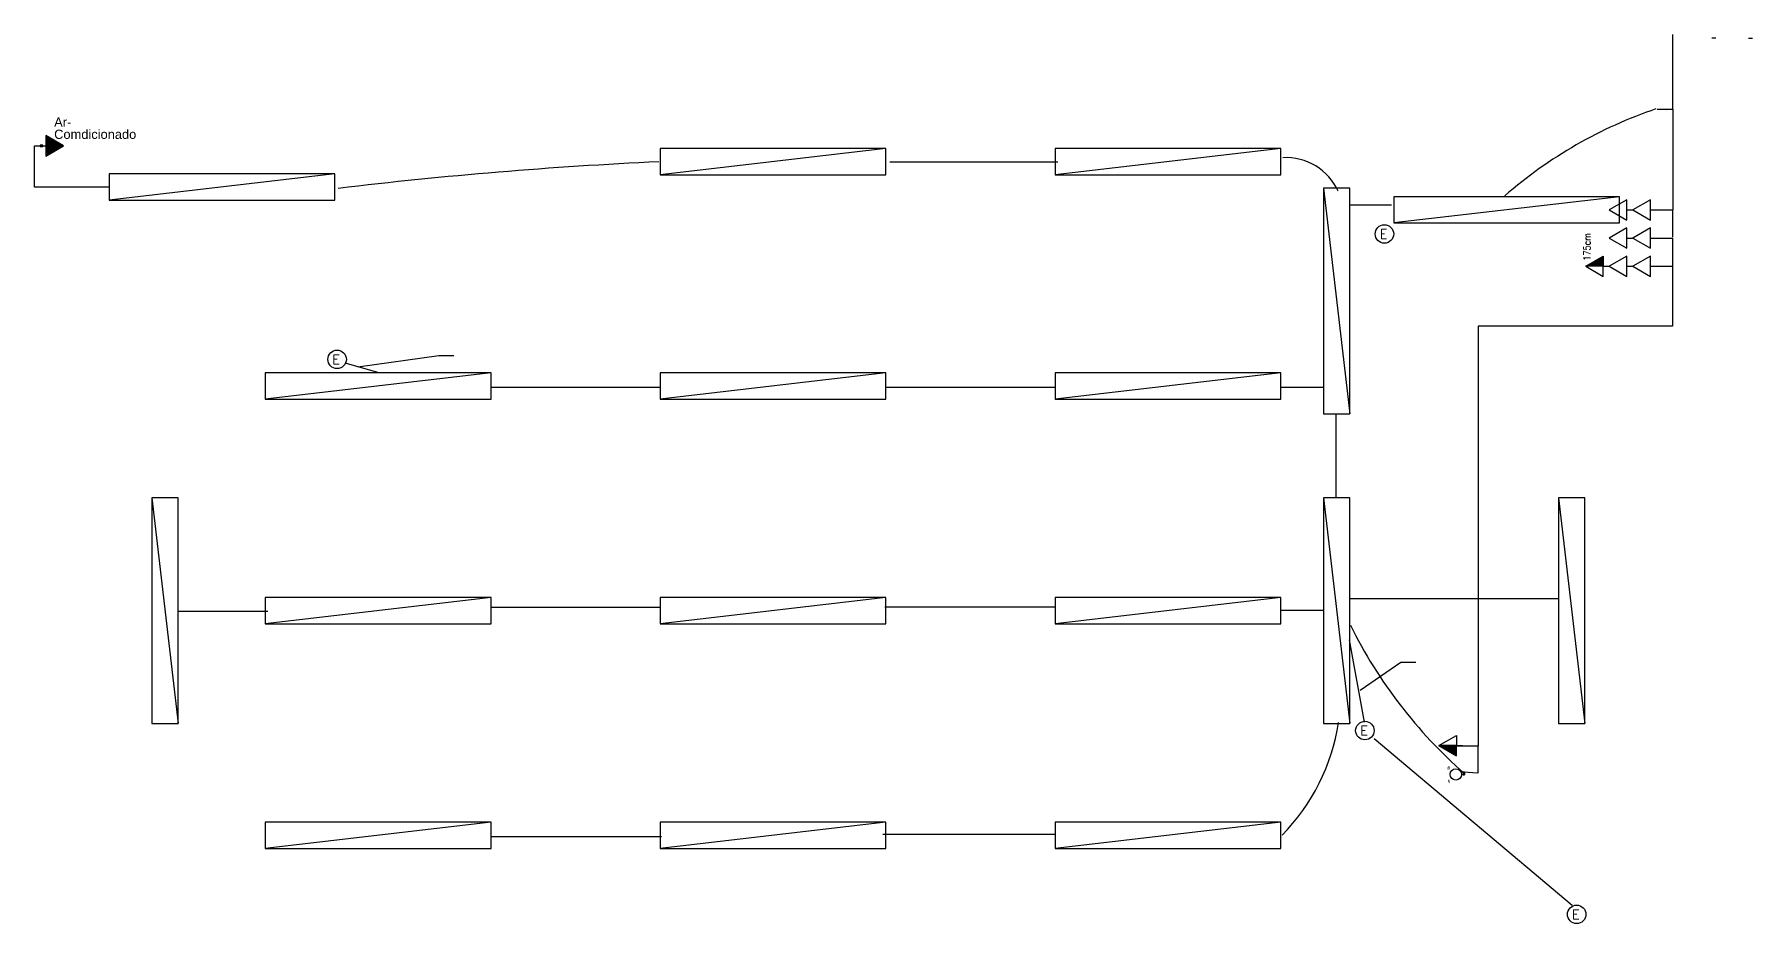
# Model space of a CAD drawing. Header units: millimetres. Extents: x 12202 to 16925, y 12031 to 14989.
# Drawn here: x 13400 to 14314, y 14060 to 14533 of the extents above; entities that cross this region are included whole.
import ezdxf
from ezdxf import colors
from ezdxf.entities.mleader import LeaderData, LeaderLine
from ezdxf.enums import TextEntityAlignment as Align
from ezdxf.math import Vec2, Vec3

# ---------------------------------------------------------------- set-up
doc = ezdxf.new("R2010")
doc.units = ezdxf.units.MM
doc.linetypes.add('HIDDEN', pattern=[9.525, 6.35, -3.175])
for name, color, linetype in [('Eletroduto 4', 10, 'Continuous'), ('LUMINARIA_TETO', 10, 'Continuous'), ('MOVEL_F', 41, 'Continuous'), ('TOMADA', 10, 'Continuous')]:
    doc.layers.add(name, color=color, linetype=linetype)
doc.layers.get('MOVEL_F').off()
doc.styles.add('ARIAL', font='arial.ttf')
doc.styles.add('carimbos$0$XrefBarra$0$COTA', font='ROMANS.shx', dxfattribs={"width": 0.9})
doc.styles.get("Standard").update_dxf_attribs({"font": 'arial.ttf', "height": 1})
doc.styles.add('Z_AUX1', font='romans.shx', dxfattribs={"width": 0.85, "height": 0.15})

# ---------------------------------------------------------------- blocks, each defined once
blk = doc.blocks.new('PE_TOMADA_MEDIA')
blk.add_hatch(color=256).paths.add_polyline_path([(0, 0.125), (0, 0.5), (0.217, 0.125)])
blk.add_line((0, 0.125), (0, 0))
for points in [[(0, 0.125), (0, 0.5), (-0.217, 0.125)], [(0, 0.125), (0, 0.5), (0.217, 0.125)]]:
    blk.add_lwpolyline(points, close=True)
at = {"style": 'Z_AUX1', "width": 0.85}
blk.add_attdef('TIPO', text='', height=0.15, dxfattribs=at).set_placement((0.117, 0.35), align=Align.BOTTOM_LEFT)
blk = doc.blocks.new('_ARZ_BEBEDOURO+QUADRO AVISOS_[PB}')
at = {"linetype": 'HIDDEN'}
blk.add_lwpolyline([(18.91, 0), (-19.21, 0), (-19.21, -2), (18.91, -2)], close=True, dxfattribs=at)
blk.add_lwpolyline([(15, -35), (15, 0), (-15, 0), (-15, -35)], close=True)
blk.add_circle((0, -17.5), 13)
at = {"layer": 'TOMADA', "xscale": -25, "yscale": 25, "zscale": 25, "rotation": 180}
blk.add_blockref('PE_TOMADA_MEDIA', (0, 0), dxfattribs=at)
blk = doc.blocks.new('PE_TOMADA_BAIXA')
blk.add_line((0, 0.125), (0, 0))
blk.add_lwpolyline([(0, 0.5), (-0.217, 0.125), (0.217, 0.125)], close=True)
at = {"style": 'Z_AUX1', "width": 0.85}
blk.add_attdef('TIPO', text='', height=0.15, dxfattribs=at).set_placement((0.117, 0.35), align=Align.BOTTOM_LEFT)
blk.add_attdef('TIPO', text='', height=0.15, dxfattribs=at).set_placement((0, 0.25), align=Align.MIDDLE_CENTER)
blk = doc.blocks.new('LUMINARIA FLUOR 36W')
at = {"color": 0}
blk.add_line((-60, -7), (60, 7), dxfattribs=at)
blk.add_lwpolyline([(-60, -7), (60, -7), (60, 7), (-60, 7)], close=True, dxfattribs=at)
blk = doc.blocks.new('LUMINARIA EMERGENCIA')
at = {"color": 0}
blk.add_circle((0, 0), 0.197, dxfattribs=at)
at = {"color": 0, "style": 'carimbos$0$XrefBarra$0$COTA'}
blk.add_text('E', height=0.2, rotation=0.0003, dxfattribs=at).set_placement((-0.1, -0.1))
blk = doc.blocks.new('_None')

msp = doc.modelspace()

# ---------------------------------------------------------------- hatches: boundary and pattern name
at = {"layer": 'TOMADA'}
h = msp.add_hatch(color=256, dxfattribs=at)
h.dxf.hatch_style = 1
h.paths.add_polyline_path([(13415.74, 14473.37), (13406.28, 14478.83), (13406.28, 14467.9)])

# ---------------------------------------------------------------- linework, layer by layer
at = {"layer": 'Eletroduto 4', "linetype": 'Continuous', "ltscale": 5}
for p, q in [((14271.23, 14492.77), (14271.23, 14532.65)), ((14271.23, 14532.65), (14271.23, 14532.65)), ((14294.09, 14530.55), (14292, 14530.55)), ((14313.74, 14530.37), (14311.59, 14530.45)), ((14262.92, 14492.77), (14271.23, 14492.77)), ((14268.13, 14492.37), (14268.13, 14492.37)), ((14271.23, 14492.77), (14271.23, 14440.07)), ((14195.09, 14462.73), (14195.09, 14462.73)), ((14271.23, 14440.07), (14271.23, 14439.72)), ((14271.23, 14439.72), (14271.23, 14439.36)), ((14158.94, 14139.01), (14160.5, 14139.01)), ((14160.39, 14139.92), (14159.81, 14140.19)), ((14160.21, 14140.02), (14160.21, 14139.9))]:
    msp.add_line(p, q, dxfattribs=at)
at = {"layer": 'Eletroduto 4', "linetype": 'ByBlock', "ltscale": 5}
for p, q in [((13400.2, 14451.31), (13400.2, 14473.44)), ((13400.2, 14473.44), (13404.51, 14473.44)), ((13439.95, 14451.31), (13400.2, 14451.31)), ((13582.84, 14352.7), (13566.19, 14357.52)), ((14112.57, 14158.13), (14217.86, 14069.38)), ((14167.73, 14154.21), (14167.73, 14139.76)), ((14167.73, 14139.76), (14159.81, 14140.15))]:
    msp.add_line(p, q, dxfattribs=at)
at = {"layer": 'Eletroduto 4', "ltscale": 10}
for p, q in [((13855.09, 14464.93), (13944.31, 14464.93)), ((14121.71, 14441.87), (14099.66, 14441.87)), ((14262.48, 14439.29), (14271.14, 14439.29)), ((14271.14, 14439.29), (14271.14, 14424.79)), ((14262.48, 14424.29), (14271.14, 14424.29)), ((14271.14, 14424.29), (14271.14, 14377.42)), ((14262.48, 14409.29), (14271.14, 14409.29)), ((13732.98, 14344.78), (13642.98, 14344.78)), ((13942.98, 14344.78), (13852.98, 14344.78)), ((14064.37, 14344.78), (14062.98, 14344.78)), ((14085.31, 14344.78), (14064.37, 14344.78)), ((14092.29, 14286.22), (14092.29, 14330.84)), ((13524.3, 14225.66), (13476.78, 14225.66)), ((13643.1, 14227.92), (13732.48, 14227.92)), ((13942.93, 14227.92), (13852.42, 14227.92)), ((14062.77, 14226.35), (14085.26, 14226.35)), ((14099.6, 14232.61), (14210.65, 14232.61)), ((13733.61, 14105.89), (13643.1, 14105.89))]:
    msp.add_line(p, q, dxfattribs=at)
at = {"layer": 'Eletroduto 4'}
msp.add_line((14107.34, 14166.82), (14099.36, 14210.61), dxfattribs=at)
at = {"layer": 'Eletroduto 4', "linetype": 'Continuous', "ltscale": 10}
msp.add_line((13942.93, 14107.02), (13851.28, 14107.02), dxfattribs=at)
at = {"layer": 'Eletroduto 4', "linetype": 'Continuous', "ltscale": 5}
for centre, radius, start, end in [((14338.94, 14266.68), 238.9, 108.69637, 131.07525), ((13846.74, 12049.63), 2417.97, 92.71332, 96.76918)]:
    msp.add_arc(centre, radius, start, end, dxfattribs=at)
at = {"layer": 'Eletroduto 4', "ltscale": 10}
for centre, radius, start, end in [((14065.65, 14436.64), 30.43, 24.38897, 93.15363), ((13984.79, 14183.58), 110.12, 315.6968, 351.10988)]:
    msp.add_arc(centre, radius, start, end, dxfattribs=at)
at = {"layer": 'Eletroduto 4', "linetype": 'ByBlock', "ltscale": 5}
msp.add_arc((14331.51, 14333.87), 258.87, 206.5139, 228.65126, dxfattribs=at)
at = {"layer": 'TOMADA'}
for p, q in [((13404.78, 14473.74), (13403.28, 14473.74)), ((13404.78, 14473), (13403.28, 14473)), ((13404.78, 14473.37), (13406.28, 14473.37)), ((13404.78, 14473.37), (13406.28, 14473.37)), ((14158.94, 14139.01), (14158.94, 14139.01)), ((14158.94, 14139.01), (14158.94, 14139.01)), ((14159.81, 14140.19), (14159.81, 14138.7)), ((14160.55, 14140.19), (14160.55, 14138.7))]:
    msp.add_line(p, q, dxfattribs=at)
at = {"layer": 'TOMADA', "ltscale": 0.05}
for p, q in [((13415.74, 14473.37), (13406.28, 14478.83)), ((13406.28, 14478.83), (13406.28, 14467.9)), ((13406.28, 14467.9), (13415.74, 14473.37))]:
    msp.add_line(p, q, dxfattribs=at)
at = {"layer": 'TOMADA', "linetype": 'ByBlock', "ltscale": 5}
for p, q in [((14271.14, 14377.42), (14167.82, 14377.42)), ((14167.82, 14377.42), (14167.82, 14154.06)), ((14167.82, 14154.06), (14156.2, 14154.06))]:
    msp.add_line(p, q, dxfattribs=at)
at = {"layer": 'TOMADA'}
for points in [[(13403.28, 14473.74), (13403.28, 14473), (13404.78, 14473), (13404.78, 14473.74)], [(14159.81, 14138.7), (14160.55, 14138.7), (14160.55, 14140.19), (14159.81, 14140.19)]]:
    msp.add_lwpolyline(points, close=True, dxfattribs=at)
msp.add_circle((14155.95, 14139.01), 2.99, dxfattribs=at)

# ---------------------------------------------------------------- block references
at = {"layer": 'LUMINARIA_TETO', "color": 150}
for p, rotation in [((13792.98, 14465.01), 179.9999999999998), ((14002.98, 14465.01), 179.9999999999998), ((13499.95, 14451.47), 179.9999999999998), ((14092.53, 14390.76), 269.9999999999999), ((14182.98, 14439.31), 179.9999999999998), ((13582.98, 14345.54), 179.9999999999998), ((13792.98, 14345.54), 179.9999999999998), ((14002.98, 14345.54), 179.9999999999998), ((13469.73, 14226.04), 269.9999999999999), ((14092.53, 14226.04), 269.9999999999999), ((14217.53, 14226.04), 269.9999999999999), ((13582.98, 14226.04), 179.9999999999998), ((13792.98, 14226.04), 179.9999999999998), ((14002.98, 14226.04), 179.9999999999998), ((13582.98, 14106.54), 179.9999999999998), ((13792.98, 14106.54), 179.9999999999998), ((14002.98, 14106.54), 179.9999999999998)]:
    msp.add_blockref('LUMINARIA FLUOR 36W', p, dxfattribs=dict(at, rotation=rotation))
at = {"layer": 'LUMINARIA_TETO', "color": 150, "xscale": 25, "yscale": 25, "zscale": 25}
for p in [(14117.98, 14426.47), (13561.15, 14359.77), (14107.61, 14162.32), (14220.21, 14064.56)]:
    msp.add_blockref('LUMINARIA EMERGENCIA', p, dxfattribs=at)
at = {"layer": 'MOVEL_F', "rotation": 270.0000000000003}
msp.add_blockref('_ARZ_BEBEDOURO+QUADRO AVISOS_[PB}', (14159.48, 14154.32), dxfattribs=at)
at = {"layer": 'TOMADA', "xscale": 25, "yscale": 25, "zscale": 25, "rotation": 89.99999999999973}
for p in [(14249.98, 14439.29), (14262.48, 14439.29), (14249.98, 14424.29), (14262.48, 14424.29), (14249.98, 14409.29), (14262.48, 14409.29)]:
    msp.add_blockref('PE_TOMADA_BAIXA', p, dxfattribs=at)
at = {"layer": 'TOMADA'}
ref = msp.add_blockref('PE_TOMADA_MEDIA', (14237.48, 14409.29), dxfattribs=dict(at, xscale=25, yscale=25, zscale=25, rotation=89.9999999999999))
ref.add_attrib('TIPO', '175cm', dxfattribs={"layer": '0', "height": 3.75, "rotation": 270, "style": 'Z_AUX1', "text_generation_flag": 6, "width": 0.85}).set_placement((14228.73, 14412.2), align=Align.BOTTOM_LEFT)

# ---------------------------------------------------------------- texts
at = {"layer": 'TOMADA', "attachment_point": 7, "line_spacing_factor": 0.798, "style": 'ARIAL'}
for s, insert, char_height, width, rotation in [('Ar- Comdicionado', (13410.73, 14476.98), 4.8898, 5.8677, 0.00021), ('g', (14152.89, 14143.51), 1.8, 3.3006, 180.00021), ('h', (14153.09, 14136.21), 1.8, 3.3006, 180.00021)]:
    msp.add_mtext(s, dxfattribs=dict(at, insert=insert, char_height=char_height, width=width, rotation=rotation))

# ---------------------------------------------------------------- leaders
at = {"layer": 'Eletroduto 4', "linetype": 'ByBlock', "ltscale": 5}
ml = msp.add_multileader_mtext('Standard', dxfattribs=at)
ml.set_content('', color=256)
ml.set_leader_properties()
ml.set_arrow_properties(name='NONE')
ml.build(insert=Vec2(0, 0))
ctx = ml.context
ctx.base_point, ctx.plane_origin = Vec3(13623.17, 14361.85), Vec3(13572.23, 14355.83)
notes = []
notes.append((ctx, [(0, (1, 1, 0), (13615.17, 14361.85), (1, 0), 8, [(0, [(13572.23, 14355.83)], 0, [])])]))
ctx.mtext.insert, ctx.mtext.flow_direction = Vec3(13625.17, 14363.85), 5
at = {"layer": 'Eletroduto 4'}
ml = msp.add_multileader_mtext('Standard', dxfattribs=at)
ml.set_content('', color=256)
ml.set_leader_properties()
ml.set_arrow_properties(name='NONE')
ml.build(insert=Vec2(0, 0))
ctx = ml.context
ctx.base_point, ctx.plane_origin = Vec3(14134.7, 14198.67), Vec3(14105.06, 14183.88)
notes.append((ctx, [(0, (1, 1, 0), (14126.7, 14198.67), (1, 0), 8, [(0, [(14105.06, 14183.88)], 0, [])])]))
ctx.mtext.insert, ctx.mtext.flow_direction = Vec3(14136.7, 14200.67), 5
for ctx, leaders in notes:
    for number, flags, end, landing, length, lines in leaders:
        leader = LeaderData()
        leader.index, (leader.has_last_leader_line, leader.has_dogleg_vector, leader.attachment_direction) = number, flags
        leader.last_leader_point, leader.dogleg_vector, leader.dogleg_length = Vec3(end), Vec3(landing), length
        for number, points, colour, breaks in lines:
            line = LeaderLine()
            line.index, line.vertices, line.color, line.breaks = number, Vec3.list(points), colors.encode_raw_color(colour), breaks
            leader.lines.append(line)
        ctx.leaders.append(leader)

doc.saveas('drawing.dxf')
